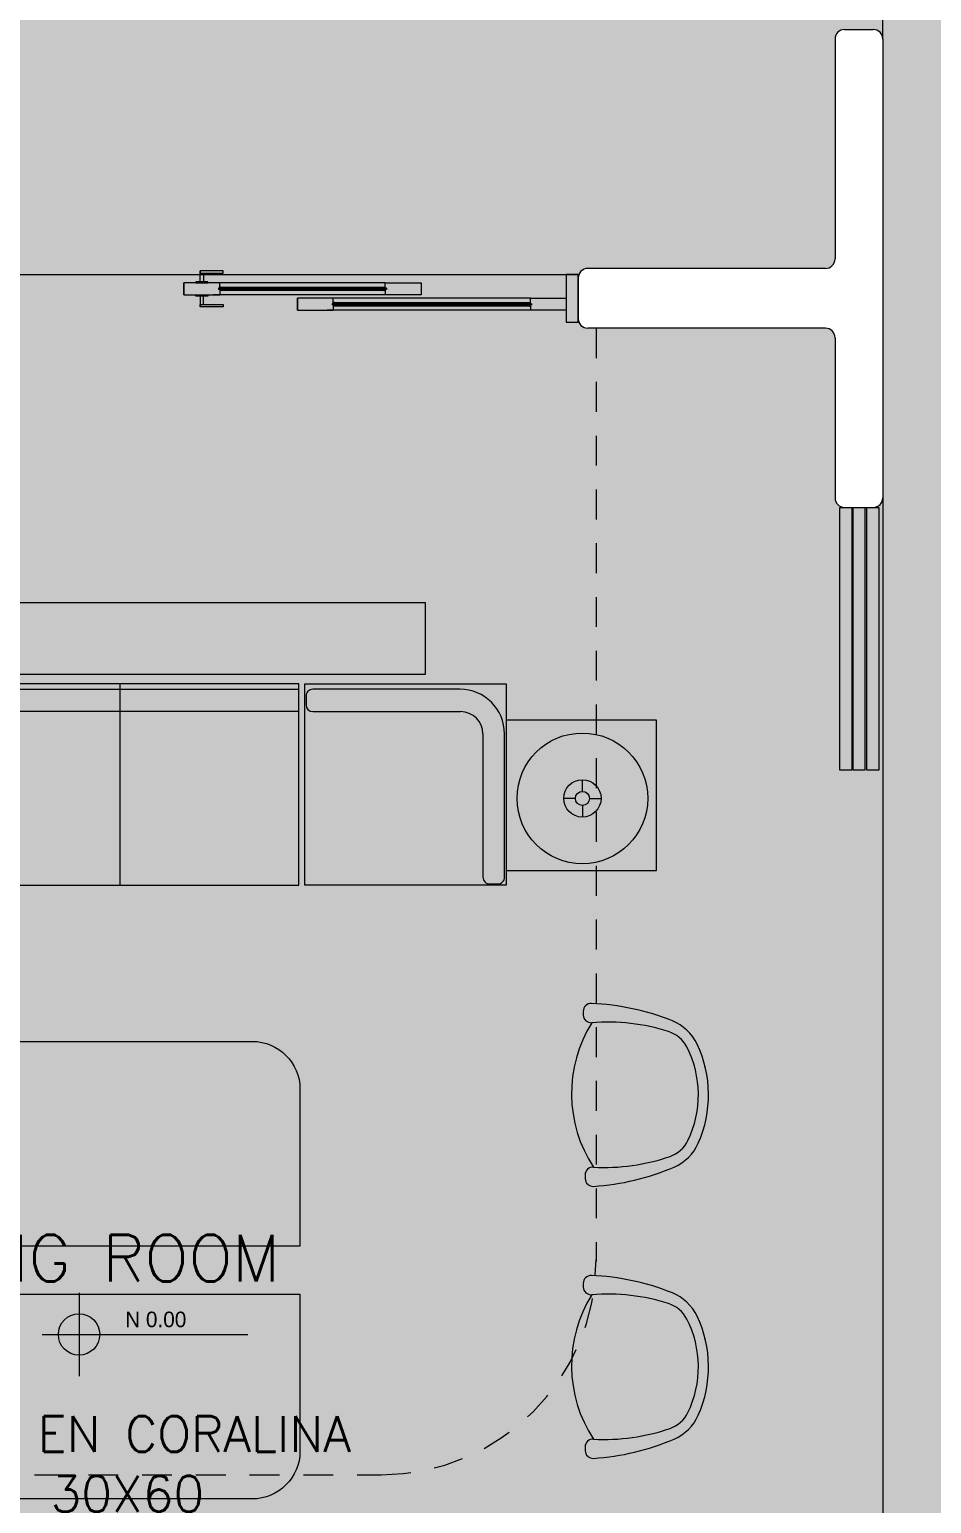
# Model space of a CAD drawing. Header units: metres. Extents: x 113 to 2416, y -346 to 476.
# Drawn here: x 144.85 to 148.62, y -155.58 to -149.41 of the extents above; entities that cross this region are included whole.
import ezdxf

# ---------------------------------------------------------------- set-up
doc = ezdxf.new("R2010")
doc.units = ezdxf.units.M
doc.linetypes.add('0', pattern=[0])
doc.linetypes.add('HIDDEN2', pattern=[0.1875, 0.125, -0.0625])
doc.layers.get('0').update_dxf_attribs({"color": 250, "linetype": '0', "lineweight": 20})
for name, color, linetype, lineweight in [('A-DOOR', 35, 'Continuous', 5), ('A-WALL', 250, 'Continuous', 20), ('baños', 140, 'Continuous', 0), ('MOBILIARIOS', 252, 'Continuous', 0), ('piscina', 131, 'Continuous', 0), ('piso', 253, 'Continuous', 0), ('SE-3', 253, 'Continuous', 5), ('textos', 7, 'Continuous', 0)]:
    doc.layers.add(name, color=color, linetype=linetype, lineweight=lineweight)
doc.layers.add('hatch piso', color=253, linetype='Continuous', lineweight=0, transparency=0.7)
doc.layers.add('Techos 1', color=7, linetype='HIDDEN2', lineweight=9, true_color=0x42391a)
doc.styles.add('ESC100-2mm', font='arial.ttf', dxfattribs={"height": 0.15})
doc.styles.get("Standard").update_dxf_attribs({"font": 'arial.ttf', "height": 0.1875})

# ---------------------------------------------------------------- blocks, each defined once
blk = doc.blocks.new('PL BASE 1N NASAS 09')
at = {"layer": 'textos', "transparency": 33554534}
h = blk.add_hatch(color=256, dxfattribs=at)
h.dxf.hatch_style = 1
h.paths.add_polyline_path([(-96.74496580120812, -45.42420723224006, 0.4142135623730951), (-96.83151098926946, -45.51075242045283), (-96.74496580120812, -45.51075242045283)])
h.paths.add_polyline_path([(-96.65842061299536, -45.51075242045283), (-96.74496580120812, -45.51075242045283), (-96.74496580120812, -45.5972976086656, 0.4142135623730951)])
at = {"layer": 'A-DOOR'}
for p, q in [((-96.23857106241292, -41.10512521052632), (-96.23857106241292, -41.06038562719291)), ((-96.23856607753216, -41.1051252105265), (-96.23856607753216, -41.06038562719309)), ((-96.22357106232442, -41.0700416259257), (-96.22357106232442, -41.10512521052774)), ((-96.22356607744366, -41.07004162592589), (-96.22356607744366, -41.10512521052792)), ((-96.15607087672183, -41.1101251158283), (-96.30607123667798, -41.11012516419091)), ((-96.30607123667798, -41.11012516419091), (-96.30607124255263, -41.16012516419087)), ((-96.30607123080338, -41.16012516778883), (-96.30607123667804, -41.11012518273733)), ((-96.30606625179722, -41.1101251641911), (-96.30606625767187, -41.16012516419105)), ((-96.15606589184107, -41.11012511582849), (-96.30606625179722, -41.1101251641911)), ((-96.30606624592262, -41.16012516778901), (-96.30606625179728, -41.11012518273751)), ((-95.46370520599014, -41.1101251158283), (-96.18224568933445, -41.11012515028292)), ((-95.46370022110938, -41.11012511582849), (-96.18224070445369, -41.1101251502831)), ((-95.4587055660683, -41.13262511696225), (-96.16107087665941, -41.13262511696225)), ((-96.16107087665941, -41.13262511696225), (-96.16107087665941, -41.13762511696225)), ((-95.4587055660683, -41.13762511696225), (-96.16107087665941, -41.13762511696225)), ((-95.45870058118754, -41.13262511696244), (-96.16106589177865, -41.13262511696244)), ((-96.16106589177865, -41.13262511696244), (-96.16106589177865, -41.13762511696243)), ((-95.45870058118754, -41.13762511696243), (-96.16106589177865, -41.13762511696243)), ((-96.15607087665947, -41.13262511696225), (-96.15607087665947, -41.1101251158283)), ((-96.15107087665942, -41.12786291153898), (-96.15607087665941, -41.12786291153898)), ((-96.15607087665947, -41.13762511696225), (-96.15607088259648, -41.16012511582837)), ((-96.15107087665942, -41.14238732238552), (-96.15607087665941, -41.14238732238552)), ((-96.15606589177871, -41.13762511696243), (-96.15606589771572, -41.16012511582856)), ((-96.15606589177871, -41.13262511696244), (-96.15606589177871, -41.11012511582849)), ((-96.15106589177866, -41.12786291153916), (-96.15606589177865, -41.12786291153916)), ((-96.15106589177866, -41.14238732238571), (-96.15606589177865, -41.14238732238571)), ((-96.15107087665942, -41.12786296017466), (-95.46870556600872, -41.12786291153898)), ((-96.15107087665942, -41.12786291153898), (-96.15107087665942, -41.13262511696225)), ((-96.15107087665942, -41.14238732238552), (-96.15107087665942, -41.13762511696225)), ((-95.46870556013407, -41.14238732182937), (-96.15107087665942, -41.14238737104679)), ((-96.15106589177866, -41.12786296017484), (-95.46870058112796, -41.12786291153916)), ((-96.15106589177866, -41.12786291153916), (-96.15106589177866, -41.13262511696244)), ((-96.15106589177866, -41.14238732238571), (-96.15106589177866, -41.13762511696243)), ((-95.46870057525331, -41.14238732182955), (-96.15106589177866, -41.14238737104697)), ((-95.46870556600872, -41.12786291153898), (-95.46370556600873, -41.12786291153898)), ((-95.46870556600872, -41.12786291153898), (-95.46870556600872, -41.13262511696225)), ((-95.46870556600872, -41.14238732238552), (-95.46870556600872, -41.13762511696225)), ((-95.46870556600872, -41.14238732238552), (-95.46370556600873, -41.14238732238552)), ((-95.46870058112796, -41.12786291153916), (-95.46370058112797, -41.12786291153916)), ((-95.46870058112796, -41.12786291153916), (-95.46870058112796, -41.13262511696244)), ((-95.46870058112796, -41.14238732238571), (-95.46870058112796, -41.13762511696243)), ((-95.46870058112796, -41.14238732238571), (-95.46370058112797, -41.14238732238571)), ((-95.46370556594631, -41.1101251158283), (-95.31370520599016, -41.11012516419091)), ((-95.46370556600867, -41.13262511696225), (-95.46370556600867, -41.1101251158283)), ((-95.46370556600867, -41.13762511696225), (-95.46370556007166, -41.16012511582837)), ((-95.46370058106555, -41.11012511582849), (-95.3137002211094, -41.1101251641911)), ((-95.46370058112791, -41.13262511696244), (-95.46370058112791, -41.11012511582849)), ((-95.46370058112791, -41.13762511696243), (-95.4637005751909, -41.16012511582856)), ((-95.45870556600873, -41.13262511696225), (-95.45870556600873, -41.13762511696225)), ((-95.45870058112797, -41.13262511696244), (-95.45870058112797, -41.13762511696243)), ((-95.31370520599016, -41.11012516419091), (-95.3137052001155, -41.16012516419087)), ((-95.3137002211094, -41.1101251641911), (-95.31370021523475, -41.16012516419105)), ((-96.30607124255263, -41.16012516419087), (-96.15607088259648, -41.16012511582837)), ((-96.30606625767187, -41.16012516419105), (-96.15606589771572, -41.16012511582856)), ((-96.23857106241292, -41.16512513999984), (-96.23857106241292, -41.20986472333319)), ((-96.23856607753216, -41.16512514000002), (-96.23856607753216, -41.20986472333338)), ((-96.22357106232442, -41.20020872460039), (-96.22357106232442, -41.16512513999842)), ((-96.22356607744366, -41.20020872460058), (-96.22356607744366, -41.1651251399986)), ((-95.46370556007166, -41.16012512471959), (-96.18224604341597, -41.16012515898856)), ((-95.4637005751909, -41.16012512471978), (-96.18224105853521, -41.16012515898874)), ((-95.83107141371877, -41.17472551138294), (-95.83107141959343, -41.22472551138289)), ((-95.68107105376262, -41.17472546302033), (-95.83107141371877, -41.17472551138294)), ((-95.83107140784418, -41.22472551498085), (-95.83107141371883, -41.17472552992935)), ((-95.68106606888186, -41.17472546302051), (-95.83106642883801, -41.17472551138312)), ((-95.83106642883801, -41.17472551138312), (-95.83106643471267, -41.22472551138308)), ((-95.83106642296342, -41.22472551498104), (-95.83106642883807, -41.17472552992954)), ((-94.85607123374066, -41.17472546302033), (-95.70724586637525, -41.17472549747495)), ((-94.8560662488599, -41.17472546302051), (-95.70724088149449, -41.17472549747513)), ((-94.85107159381883, -41.19722546415428), (-95.6860710537002, -41.19722546415428)), ((-95.6860710537002, -41.19722546415428), (-95.6860710537002, -41.20222546415427)), ((-94.85107159381883, -41.20222546415427), (-95.6860710537002, -41.20222546415427)), ((-94.85106660893807, -41.19722546415446), (-95.68606606881944, -41.19722546415446)), ((-95.68606606881944, -41.19722546415446), (-95.68606606881944, -41.20222546415446)), ((-94.85106660893807, -41.20222546415446), (-95.68606606881944, -41.20222546415446)), ((-95.68107105370026, -41.20222546415427), (-95.68107105963728, -41.2247254630204)), ((-95.68107105370026, -41.19722546415428), (-95.68107105370026, -41.17472546302033)), ((-95.67607105370021, -41.192463258731), (-95.68107105370021, -41.192463258731)), ((-95.6810660688195, -41.19722546415446), (-95.6810660688195, -41.17472546302051)), ((-95.67606606881945, -41.19246325873119), (-95.68106606881945, -41.19246325873119)), ((-95.6810660688195, -41.20222546415446), (-95.68106607475652, -41.22472546302058)), ((-95.67607105370021, -41.19246330736669), (-94.86107159375925, -41.192463258731)), ((-95.67607105370021, -41.192463258731), (-95.67607105370021, -41.19722546415428)), ((-95.67607105370021, -41.20698766957755), (-95.67607105370021, -41.20222546415427)), ((-95.67606606881945, -41.19246330736687), (-94.86106660887849, -41.19246325873119)), ((-95.67606606881945, -41.19246325873119), (-95.67606606881945, -41.19722546415446)), ((-95.67606606881945, -41.20698766957774), (-95.67606606881945, -41.20222546415446)), ((-95.3137052001155, -41.16012516419087), (-95.46370556007166, -41.16012511582837)), ((-95.31370021523475, -41.16012516419105), (-95.4637005751909, -41.16012511582856)), ((-94.86107159375925, -41.192463258731), (-94.85607159375925, -41.192463258731)), ((-94.86107159375925, -41.192463258731), (-94.86107159375925, -41.19722546415428)), ((-94.86107159375925, -41.20698766957755), (-94.86107159375925, -41.20222546415427)), ((-94.86106660887849, -41.19246325873119), (-94.85606660887849, -41.19246325873119)), ((-94.86106660887849, -41.19246325873119), (-94.86106660887849, -41.19722546415446)), ((-94.86106660887849, -41.20698766957774), (-94.86106660887849, -41.20222546415446)), ((-94.85607159369684, -41.17472546302033), (-94.70607123374069, -41.17472551138294)), ((-94.8560715937592, -41.19722546415428), (-94.8560715937592, -41.17472546302033)), ((-94.8560715937592, -41.20222546415427), (-94.85607158782219, -41.2247254630204)), ((-94.85606660881608, -41.17472546302051), (-94.70606624885993, -41.17472551138312)), ((-94.85606660887844, -41.19722546415446), (-94.85606660887844, -41.17472546302051)), ((-94.85606660887844, -41.20222546415446), (-94.85606660294143, -41.22472546302058)), ((-94.85107159375926, -41.19722546415428), (-94.85107159375926, -41.20222546415427)), ((-94.8510666088785, -41.19722546415446), (-94.8510666088785, -41.20222546415446)), ((-94.70607123374069, -41.17472551138294), (-94.70607122786603, -41.22472551138289)), ((-94.70606624885993, -41.17472551138312), (-94.70606624298527, -41.22472551138308)), ((-95.83107141959343, -41.22472551138289), (-95.68107105963728, -41.2247254630204)), ((-95.83106643471267, -41.22472551138308), (-95.68106607475652, -41.22472546302058)), ((-94.85607158782219, -41.22472547191162), (-95.70724622045677, -41.22472550618058)), ((-94.85606660294143, -41.2247254719118), (-95.707241235576, -41.22472550618077)), ((-95.67607105370021, -41.20698766957755), (-95.68107105370021, -41.20698766957755)), ((-95.67606606881945, -41.20698766957774), (-95.68106606881945, -41.20698766957774)), ((-94.8610715878846, -41.20698766902139), (-95.67607105370021, -41.20698771823881)), ((-94.86106660300383, -41.20698766902158), (-95.67606606881945, -41.206987718239)), ((-94.86107159375925, -41.20698766957755), (-94.85607159375925, -41.20698766957755)), ((-94.86106660887849, -41.20698766957774), (-94.85606660887849, -41.20698766957774)), ((-94.70607122786603, -41.22472551138289), (-94.85607158782219, -41.2247254630204)), ((-94.70606624298527, -41.22472551138308), (-94.85606660294143, -41.22472546302058))]:
    blk.add_line(p, q, dxfattribs=at)
at = {"layer": 'A-DOOR', "color": 7}
for points in [[(-96.23857106241246, -41.06038562719274), (-96.23857106241246, -41.07002210734938), (-96.1412559116032, -41.07002210734938), (-96.1412559116032, -41.06038562719274)], [(-96.2385660775317, -41.06038562719292), (-96.2385660775317, -41.07002210734957), (-96.14125092672244, -41.07002210734957), (-96.14125092672244, -41.06038562719292)], [(-96.2558106459079, -41.11012521051654), (-96.20633147924121, -41.11012521051654), (-96.20633147923917, -41.10512521051933), (-96.25581064590585, -41.10512521051933)], [(-96.25580566102714, -41.11012521051672), (-96.20632649436045, -41.11012521051672), (-96.20632649435841, -41.10512521051951), (-96.2558056610251, -41.10512521051951)], [(-96.2558106459079, -41.16012514000962), (-96.20633147924121, -41.16012514000962), (-96.20633147923917, -41.16512514000683), (-96.25581064590585, -41.16512514000683)], [(-96.25580566102714, -41.1601251400098), (-96.20632649436045, -41.1601251400098), (-96.20632649435841, -41.16512514000701), (-96.2558056610251, -41.16512514000701)], [(-96.23857106241246, -41.20986472333336), (-96.23857106241246, -41.20022824317672), (-96.1412559116032, -41.20022824317672), (-96.1412559116032, -41.20986472333336)], [(-96.2385660775317, -41.20986472333355), (-96.2385660775317, -41.2002282431769), (-96.14125092672244, -41.2002282431769), (-96.14125092672244, -41.20986472333355)]]:
    blk.add_lwpolyline(points, close=True, dxfattribs=at)
at = {"layer": 'A-DOOR'}
for points in [[(-94.70607123374069, -41.27471880320606), (-94.65607123374068, -41.27471880320606), (-94.65607123374068, -41.07471880320613), (-94.70607123374069, -41.07471880320613)], [(-94.70606624885993, -41.27471880320625), (-94.65606624885991, -41.27471880320625), (-94.65606624885991, -41.07471880320632), (-94.70606624885993, -41.07471880320632)], [(-93.56079019983717, -42.04971909964002), (-93.51079019983722, -42.04971909964002), (-93.51079019983722, -43.14971909964004), (-93.56079019983717, -43.14971909964004)], [(-93.50577833881202, -42.04971909964002), (-93.45577833881195, -42.04971909964002), (-93.45577833881195, -43.14971909964004), (-93.50577833881202, -43.14971909964004)], [(-93.4477316000811, -42.04971909964002), (-93.39773160008103, -42.04971909964002), (-93.39773160008103, -43.14971909964004), (-93.4477316000811, -43.14971909964004)]]:
    blk.add_lwpolyline(points, close=True, dxfattribs=at)
at = {"layer": 'A-WALL'}
for p, q in [((-93.58107123374116, -40.0897188032535), (-93.58107123374145, -41.00971880320613)), ((-93.54107123374115, -40.04971880325351), (-93.42107123374129, -40.04971880325351)), ((-93.38107123374128, -40.0897188032535), (-93.38107123374107, -41.29971880325277)), ((-93.62107123374146, -41.04971880320612), (-94.61611014184298, -41.04971880320608)), ((-94.65611512672375, -41.11971880325266), (-94.65611512672375, -41.22971880325272)), ((-94.65611014184299, -41.08971880320608), (-94.65611014184299, -41.25971880325421)), ((-93.62107123374379, -41.29971880320467), (-94.61611014184099, -41.29971880325421)), ((-93.38107123374107, -41.29971880325277), (-93.38107123374107, -42.00971909964001)), ((-93.5810712337418, -41.33971880320463), (-93.58107123374114, -42.00971909964007)), ((-93.54107123374114, -42.04971909964001), (-93.42107123374107, -42.04971909964001))]:
    blk.add_line(p, q, dxfattribs=at)
at = {"layer": 'A-WALL', "transparency": 33554684}
blk.add_line((-93.51107123374118, -42.04971880320613), (-93.45107123374106, -42.04971880320613), dxfattribs=at)
at = {"layer": 'A-WALL'}
for centre, start, end in [((-93.54107123374115, -40.08971880325351), 90, 179.9999999999817), ((-93.42107123374129, -40.08971880325351), 1.03304416053935e-11, 90), ((-93.62107123374146, -41.00971880320612), 269.9999999999978, 359.999999999982), ((-94.61611014184298, -41.08971880320608), 89.99999999999783, 180), ((-94.61611014184298, -41.25971880325421), 180, 270.0000000028527), ((-93.6210712337418, -41.33971880320467), 5.607954014356473e-11, 90.00000000285252), ((-93.54107123374114, -42.00971909964002), 180.000000000056, 270.0000000000068), ((-93.42107123374107, -42.00971909964001), 270.0000000000045, 0)]:
    blk.add_arc(centre, 0.04, start, end, dxfattribs=at)
at = {"layer": 'piscina', "const_width": 0.004}
for points in [[(-95.45870556600873, -41.13512511696231), (-96.16107087665941, -41.13512513346702)], [(-95.45870058112797, -41.13512511696249), (-96.16106589177865, -41.13512513346721)], [(-94.85107159375926, -41.19972546415433), (-95.6860710537002, -41.19972548065905)], [(-94.8510666088785, -41.19972546415452), (-95.68606606881944, -41.19972548065923)]]:
    blk.add_lwpolyline(points, dxfattribs=at)
at = {"layer": 'piso', "transparency": 33554687}
blk.add_line((-93.38107123374128, -40.08971880325351), (-93.38107123374107, -36.40971880325224), dxfattribs=at)
at = {"layer": 'piso'}
for p, q in [((-98.6560712337414, -41.07471880320613), (-94.65607123374068, -41.07471880320613)), ((-98.65606624886064, -41.07471880320632), (-94.65606624885991, -41.07471880320632)), ((-93.38107123374107, -42.00971909964001), (-93.3810712337413, -48.48971880321707))]:
    blk.add_line(p, q, dxfattribs=at)
at = {"layer": 'Techos 1'}
for p, q in [((-94.58107123374104, -41.29971880325277), (-94.58107123374099, -45.20557172373762)), ((-97.83107123374141, -46.09773139854678), (-95.48107123374099, -46.09773139854678))]:
    blk.add_line(p, q, dxfattribs=at)
blk.add_arc((-95.481071233741, -45.19773139854678), 0.9, 270, 7.016709298534877e-15, dxfattribs=at)
at = {"layer": 'textos'}
for p, q in [((-96.74496580120812, -45.33677444660509), (-96.74496580120812, -45.68473039430035)), ((-96.89878121704696, -45.51075242045283), (-96.03790723714683, -45.51075242045283))]:
    blk.add_line(p, q, dxfattribs=at)
blk.add_circle((-96.74496580120812, -45.51075242045283), 0.08654518812586502, dxfattribs=at)
at = {"layer": 'textos', "insert": (-97.69968022504122, -45.28877735859898), "char_height": 0.195, "width": 3.404876511770499, "attachment_point": 7}
blk.add_mtext('{\\Fromans|c0; LIVING ROOM}', dxfattribs=at)
at = {"layer": 'textos', "insert": (-96.55199808047091, -45.41536516784606), "char_height": 0.065, "attachment_point": 1, "style": 'ESC100-2mm'}
blk.add_mtext_dynamic_manual_height_columns('{\\Ftxt|c0;N 0.00}', width=2.216942068900153, gutter_width=0.5, heights=[0], dxfattribs=at)
blk = doc.blocks.new('A$Ce5805d30')
at = {"layer": 'MOBILIARIOS'}
for p, q in [((0.5483206930186668, 0.5483204682521006, -0.3418091343978371), (2.472166329425818e-07, 0.5483204682521006, -0.3418091343978371)), ((2.472166329425818e-07, 0.5483204682521006, -0.3418091343978371), (2.472166329425818e-07, 2.245006669454597e-08, -0.3418091343978371)), ((0.5483206930186668, 2.245006669454597e-08, -0.3418091343978371), (0.5483206930186668, 0.5483204682521006, -0.3418091343978371)), ((0.263453916512816, 0.2954363413168153, -0.3418091343978371), (0.263453916512816, 0.3379780323409136, -0.3418091343978371)), ((0.2379289018983286, 0.2699113267023279, -0.3418091343978371), (0.1953872108742303, 0.2699113267023279, -0.3418091343978371)), ((0.288978931127275, 0.2699113267023279, -0.3418091343978371), (0.3315206221514018, 0.2699113267023279, -0.3418091343978371)), ((0.263453916512816, 0.2443863120878689, -0.3418091343978371), (0.263453916512816, 0.2018446210637563, -0.3418091343978371)), ((2.472166329425818e-07, 2.245006669454597e-08, -0.3418091343978371), (0.5483206930186668, 2.245006669454597e-08, -0.3418091343978371))]:
    blk.add_line(p, q, dxfattribs=at)
for radius in [0.238233469735058, 0.06806670563858801, 0.0255250146144705]:
    blk.add_circle((0.263453916512816, 0.2699113267023279, -0.3418091343978371), radius, dxfattribs=at)
blk = doc.blocks.new('PL MUEBLES 1N NASAS 09')
at = {"layer": 'hatch piso'}
h = blk.add_hatch(dxfattribs=at)
h.set_pattern_fill('AR-BRSTD', color=256, scale=0.002, angle=-90.00000000000001)
h.set_pattern_definition([(270, (32.50438192473212, 232.0100725299642), (0.1354836, -2.178742458197296e-17), []), (0, (32.50438192473212, 232.0100725299642), (0.1354836, 0.2032), [0.1354836, -0.1354836])])
h.paths.add_polyline_path([(77.64229406997623, 53.25491652137001), (75.08047333544067, 53.25491652137001), (75.08047333544044, 47.44807486002907), (74.08047333542248, 47.44807486007264), (74.08047333544073, 53.25357486007555), (64.20552944245787, 53.25357486007555), (64.20552944245782, 52.9535748600422), (68.88047333544063, 52.95357486001596), (68.880473335447, 32.95357486002914), (64.20554418686284, 32.95357486002335), (64.20554418684607, 32.65357486003462), (74.0804733354226, 32.65357486001759), (74.08047333542282, 38.4589972278072), (75.08047333544067, 38.45899722776363), (75.08047333544044, 32.65491652136998), (77.64229406997623, 32.65491652136998)])
h.paths.add_polyline_path([(72.26297461204848, 46.10878603823181), (72.26297461204848, 45.65878603823199), (72.68813298355411, 45.65878603823199), (72.68813298355411, 44.65878603823199), (70.08813298355398, 44.65878603823199), (70.08813298355398, 45.65878603823199), (70.50487204015616, 45.65878603823199), (70.50487204015616, 46.10878603823181)], flags=16)
h.paths.add_polyline_path([(70.19505878956664, 48.59953696519079), (70.19505878956664, 49.59953696519079), (71.89505878956669, 49.59953696519079), (71.89505878956669, 48.59953696519079)], flags=16)
edge = h.paths.add_edge_path(flags=16)
edge.add_arc((73.38047333544063, 47.14807486002934), 0.1000000000000227, 90, 180, ccw=False)
edge.add_line((73.38047333544063, 47.24807486002936), (73.78047333544049, 47.24807486002936))
edge.add_arc((73.78047333544055, 47.14807486002928), 0.1000000000000796, 3.26281224261038e-11, 90.00000000003263, ccw=False)
edge.add_line((73.88047333544063, 47.14807486002934), (73.8804733354406, 46.89807486002937))
edge.add_arc((73.78047333544062, 46.89807486002935), 0.0999999999999801, -90.00000000000819, 8.185452315956354e-12, ccw=False)
edge.add_line((73.7804733354406, 46.79807486002937), (73.38047333544051, 46.79807486002937))
edge.add_arc((73.38047333544048, 46.89807486002937), 0.09999999999999432, 180, 270.00000000001626, ccw=False)
edge.add_line((73.28047333544049, 46.89807486002937), (73.2804733354406, 47.14807486002934))
edge = h.paths.add_edge_path(flags=16)
edge.add_arc((71.0742145383112, 50.00336760197825), 0.25, 0, 360)
edge = h.paths.add_edge_path(flags=16)
edge.add_ellipse((71.53813297908363, 43.9233636517568), major_axis=(0.7999549386161108, 0.008490947165668672), ratio=0.4192585178968346, start_angle=0, end_angle=360)
h.paths.add_polyline_path([(72.68813298355411, 44.30739295435234), (73.48813298360068, 44.30739295435234), (73.48813298360068, 43.50739295430577), (72.68813298355411, 43.50739295430577)], flags=16)
h.paths.add_polyline_path([(70.08813298355398, 44.30739295435234), (70.08813298355398, 43.50739295430577), (69.28813298350741, 43.50739295430577), (69.28813298350741, 44.30739295435234)], flags=16)
h.paths.add_polyline_path([(70.19505878956664, 50.40719823876572), (70.19505878956664, 51.40719823876572), (71.89505878956669, 51.40719823876572), (71.89505878956669, 50.40719823876572)], flags=16)
edge = h.paths.add_edge_path(flags=16)
edge.add_ellipse((71.53813297908363, 41.98370843603601), major_axis=(0.7999549386161108, -0.008490947165668672), ratio=0.4192585178968346, start_angle=0, end_angle=360, ccw=False)
h.paths.add_polyline_path([(72.68813298355411, 42.39967913348704), (73.48813298360068, 42.39967913348704), (73.48813298360068, 41.59967913344047), (72.68813298355411, 41.59967913344047)], flags=16)
h.paths.add_polyline_path([(70.08813298355398, 42.39967913348704), (70.08813298355398, 41.59967913344047), (69.28813298350741, 41.59967913344047), (69.28813298350741, 42.39967913348704)], flags=16)
edge = h.paths.add_edge_path(flags=16)
edge.add_line((73.28047333544072, 52.59594413940195), (73.28047333544063, 52.84594413940189))
edge.add_arc((73.38047333544061, 52.84594413940191), 0.0999999999999801, 89.99999999999193, 180.0000000000081, ccw=False)
edge.add_line((73.38047333544063, 52.94594413940189), (73.78047333544072, 52.94594413940189))
edge.add_arc((73.78047333544069, 52.84594413940195), 0.09999999999993747, -3.26281224261038e-11, 89.99999999998369, ccw=False)
edge.add_line((73.88047333544063, 52.84594413940189), (73.88047333544071, 52.59594413940195))
edge.add_arc((73.78047333544073, 52.59594413940194), 0.0999999999999801, -90.00000000000819, 8.185452315956354e-12, ccw=False)
edge.add_line((73.78047333544072, 52.49594413940196), (73.38047333544063, 52.49594413940196))
edge.add_arc((73.38047333544066, 52.59594413940189), 0.09999999999993747, 179.9999999999674, 269.99999999998374, ccw=False)
h.paths.add_polyline_path([(72.68813298355411, 41.24828604956082), (72.68813298355411, 40.24828604956082), (72.26297461204848, 40.24828604956082), (72.26297461204848, 39.798286049561), (70.50487204015616, 39.798286049561), (70.50487204015616, 40.24828604956082), (70.08813298355398, 40.24828604956082), (70.08813298355398, 41.24828604956082)], flags=16)
edge = h.paths.add_edge_path(flags=16)
edge.add_line((73.38047333544051, 39.0989972277639), (73.7804733354406, 39.0989972277639))
edge.add_arc((73.78047333544063, 38.99899722776391), 0.09999999999999432, 0, 90.00000000001631, ccw=False)
edge.add_line((73.88047333544063, 38.99899722776391), (73.88047333544051, 38.74899722776394))
edge.add_arc((73.78047333544049, 38.74899722776394), 0.1000000000000227, -90, 0, ccw=False)
edge.add_line((73.78047333544049, 38.64899722776391), (73.38047333544063, 38.64899722776391))
edge.add_arc((73.38047333544057, 38.74899722776399), 0.1000000000000796, 180.0000000000326, 270.00000000003257, ccw=False)
edge.add_line((73.28047333544049, 38.74899722776394), (73.2804733354406, 38.99899722776391))
edge.add_arc((73.38047333544057, 38.99899722776394), 0.0999999999999659, 90.00000000003263, 180.0000000000163, ccw=False)
edge = h.paths.add_edge_path(flags=0)
edge.add_line((70.48365891830525, 36.79522317820329), (70.4398800839295, 36.82292017399391))
edge.add_line((70.4398800839295, 36.82292017399391), (70.4131478727083, 36.78066631164694))
edge.add_line((70.4131478727083, 36.78066631164694), (70.32864014801484, 36.83413073408965))
edge.add_arc((70.19497909190825, 36.62286142235588), 0.2499999999999819, 57.68021319181359, 237.6802131918136)
edge.add_line((70.06131803580166, 36.41159211062211), (70.14582576049537, 36.3581276881792))
edge.add_line((70.14582576049537, 36.3581276881792), (70.11909354927406, 36.3158738258324))
edge.add_line((70.11909354927406, 36.3158738258324), (70.1731394557655, 36.28168129270685))
edge.add_arc((71.25621804709692, 35.97743506840928), 1.124999999999911, 133.3709649465783, 164.3094841489595, ccw=False)
edge = h.paths.add_edge_path(flags=16)
edge.add_arc((70.00419201307986, 35.98652027748952), 0.2909391300207996, 89.2588743430332, 335.97933893623923, ccw=False)
edge.add_line((70.00795522989785, 36.27743506841023), (70.1079552298981, 36.2774350684102))
edge.add_line((70.1079552298981, 36.2774350684102), (70.1079552298981, 36.22743506841022))
edge.add_line((70.1079552298981, 36.22743506841022), (70.00795522989739, 36.22743506841022))
edge.add_arc((70.00795522989732, 35.97743506841022), 0.25, 89.99999999998371, 269.9999999999902)
edge.add_line((70.00795522989728, 35.72743506841022), (70.10795522989741, 35.72743506841022))
edge.add_line((70.10795522989741, 35.72743506841022), (70.10795522989719, 35.67743506841012))
edge.add_line((70.10795522989719, 35.67743506841012), (70.17985118550013, 35.67743506841003))
edge.add_line((70.17985118550013, 35.67743506841003), (70.11909354927406, 35.63899631098781))
edge.add_line((70.11909354927406, 35.63899631098781), (70.14582576049537, 35.59674244864101))
edge.add_line((70.14582576049537, 35.59674244864101), (70.06131803580149, 35.54327802619801))
edge.add_arc((70.19497909190824, 35.33200871446432), 0.2499999999999934, 122.3197868082271, 302.3197868081512)
edge.add_line((70.3286401480147, 35.12073940273046), (70.4131478727083, 35.17420382517327))
edge.add_line((70.4131478727083, 35.17420382517327), (70.4398800839295, 35.1319499628263))
edge.add_line((70.4398800839295, 35.1319499628263), (70.35537235923601, 35.07848554038364))
edge.add_arc((70.18980004316087, 35.32865709781886), 0.3000000000000866, 211.2742799023337, 303.49798923904575, ccw=False)
edge.add_arc((70.28470962891768, 34.84717721287504), 0.4790926908531943, -37.75931426553501, 137.1634994422355, ccw=False)
edge.add_arc((70.6181354084435, 34.76621458644701), 0.2171929796369701, 282.0494044415422, 481.7281917725827)
edge.add_line((70.5039157446194, 34.95094860821749), (70.54397861828869, 35.04257265611608))
edge.add_line((70.54397861828869, 35.04257265611608), (70.58979064223826, 35.02254121928166))
edge.add_line((70.58979064223826, 35.02254121928166), (70.54972776856889, 34.93091717138276))
edge.add_arc((70.78995102193791, 34.85629014508434), 0.2515480163176458, -29.977208623414526, 162.7422291662654, ccw=False)
edge.add_line((71.00784800806281, 34.73060280303662), (71.04791088173232, 34.82222685093558))
edge.add_line((71.04791088173232, 34.82222685093558), (71.09372290568177, 34.80219541410091))
edge.add_line((71.09372290568177, 34.80219541410091), (71.12252649154783, 34.86806939889908))
edge.add_line((71.12252649154783, 34.86806939889908), (71.1334043820147, 34.79700112235417))
edge.add_line((71.1334043820147, 34.79700112235417), (71.18282877310111, 34.80456614487588))
edge.add_line((71.18282877310111, 34.80456614487588), (71.19795881814392, 34.70571736270335))
edge.add_arc((71.44301081336786, 34.75706609966703), 0.2503740664505842, 5.569938851973177, 191.8346553073248, ccw=False)
edge.add_line((71.69220272900674, 34.78136758791845), (71.67707268396379, 34.88021637009109))
edge.add_line((71.67707268396379, 34.88021637009109), (71.72649707505019, 34.8877813926126))
edge.add_line((71.72649707505019, 34.8877813926126), (71.71561918458355, 34.95884966915656))
edge.add_line((71.71561918458355, 34.95884966915656), (71.76280808590553, 34.90460728698221))
edge.add_line((71.76280808590553, 34.90460728698221), (71.80053091865756, 34.93742478062785))
edge.add_line((71.80053091865756, 34.93742478062785), (71.86616590594875, 34.86197911512375))
edge.add_arc((72.07366298416885, 35.00436117733337), 0.2516499336557487, 47.586710559375774, 214.4574572161482, ccw=False)
edge.add_line((72.24339423346777, 35.19015405157879), (72.17775924617666, 35.26559971708247))
edge.add_line((72.17775924617666, 35.26559971708247), (72.21548207892869, 35.29841721072793))
edge.add_line((72.21548207892869, 35.29841721072793), (72.16120610725665, 35.36080599105202))
edge.add_line((72.16120610725665, 35.36080599105202), (72.23912736835058, 35.33311992811727))
edge.add_line((72.23912736835058, 35.33311992811727), (72.25586750521842, 35.38023434011251))
edge.add_line((72.25586750521842, 35.38023434011251), (72.35009632920836, 35.34675406637668))
edge.add_arc((72.42344946373964, 35.58600269563753), 0.2502410616760513, 67.92434522055379, 252.9545688689378, ccw=False)
edge.add_line((72.5174976978879, 35.81789818632751), (72.42326887389748, 35.85137846006347))
edge.add_line((72.42326887389748, 35.85137846006347), (72.44000901076555, 35.89849287205865))
edge.add_line((72.44000901076555, 35.89849287205865), (72.37226229730521, 35.92256383479929))
edge.add_line((72.37226229730521, 35.92256383479929), (72.44238290461084, 35.93844240095072))
edge.add_line((72.44238290461084, 35.93844240095072), (72.43134016512812, 35.98720773602298))
edge.add_line((72.43134016512812, 35.98720773602298), (72.52887083527327, 36.00929321498855))
edge.add_arc((72.44454272698913, 36.24652703388856), 0.2517759215585634, 95.9500134262143, 289.56847427955125, ccw=False)
edge.add_line((72.41844344044642, 36.49694656571191), (72.32091277030162, 36.47486108674644))
edge.add_line((72.32091277030162, 36.47486108674644), (72.30987003081913, 36.52362642181888))
edge.add_line((72.30987003081913, 36.52362642181888), (72.23974942351259, 36.50774785566722))
edge.add_line((72.23974942351259, 36.50774785566722), (72.2905173696027, 36.55865604834503))
edge.add_line((72.2905173696027, 36.55865604834503), (72.25511329697332, 36.59396258656756))
edge.add_line((72.25511329697332, 36.59396258656756), (72.3257263734188, 36.66477073182679))
edge.add_arc((72.14870601027216, 36.84130342293936), 0.2500000000000276, 315.0790306611175, 495.0790306611176)
edge.add_line((71.97168564712553, 37.01783611405193), (71.90107257068047, 36.94702796879307))
edge.add_line((71.90107257068047, 36.94702796879307), (71.8656684980511, 36.98233450701579))
edge.add_line((71.8656684980511, 36.98233450701579), (71.93628157449609, 37.05314265227432))
edge.add_arc((72.11193890494438, 36.94155232418589), 0.2081054998386675, -66.66126001738809, 147.5733142981679, ccw=False)
edge.add_arc((72.4600398191716, 37.86661616611086), 1.147321265390582, 197.4890942626398, 256.61195041888857, ccw=False)
edge.add_arc((71.34453005339905, 37.22257002107318), 0.3000000000000184, -4.056946773256527, 85.94305322670817, ccw=False)
edge.add_line((71.64377832119357, 37.20134564306127), (71.63670352852301, 37.10159622046302))
edge.add_line((71.63670352852301, 37.10159622046302), (71.58682881722387, 37.10513361679813))
edge.add_line((71.58682881722387, 37.10513361679813), (71.59390360989457, 37.20488303939655))
edge.add_arc((71.3445300533992, 37.22257002107347), 0.2499999999999791, 355.9430532266679, 535.9430532266679)
edge.add_line((71.09515649690383, 37.24025700275038), (71.08808170423293, 37.14050758015145))
edge.add_line((71.08808170423293, 37.14050758015145), (71.0382069929338, 37.14404497648678))
edge.add_line((71.0382069929338, 37.14404497648678), (71.03312050313633, 37.07232917590233))
edge.add_line((71.03312050313633, 37.07232917590233), (70.99907654134853, 37.1356540296149))
edge.add_line((70.99907654134853, 37.1356540296149), (70.9550373091119, 37.11197817643023))
edge.add_line((70.9550373091119, 37.11197817643023), (70.90768560274256, 37.20005664090368))
edge.add_arc((70.41794177396018, 37.58306046093398), 0.6217241703426248, 274.5528404303045, 321.9728396393702, ccw=False)
edge.add_line((70.46729328037719, 36.9632981090582), (70.5146449867463, 36.875219644585))
edge.add_line((70.5146449867463, 36.875219644585), (70.47060575450968, 36.85154379140064))
edge.add_line((70.47060575450968, 36.85154379140064), (70.42325404814054, 36.93962225587381))
edge.add_arc((70.68451263027005, 37.08708056613028), 0.3000000000000281, 117.21733312906969, 209.4410424654766, ccw=False)
edge.add_arc((71.72346180163836, 36.36551926102893), 1.536286398669192, 139.9591478279679, 198.8921358504717)
edge = h.paths.add_edge_path(flags=0)
edge.add_arc((71.25621804708152, 35.9774350684101), 0.6999999999999886, 0, 360)
edge = h.paths.add_edge_path(flags=16)
edge.add_line((73.38047333544063, 33.41112794839165), (73.78047333544049, 33.41112794839165))
edge.add_arc((73.78047333544055, 33.31112794839157), 0.1000000000000796, 3.26281224261038e-11, 90.00000000003263, ccw=False)
edge.add_line((73.88047333544063, 33.31112794839163), (73.88047333544051, 33.06112794839163))
edge.add_arc((73.78047333544049, 33.06112794839163), 0.1000000000000227, -90, 0, ccw=False)
edge.add_line((73.78047333544049, 32.96112794839161), (73.38047333544063, 32.96112794839161))
edge.add_arc((73.38047333544057, 33.06112794839169), 0.1000000000000796, 180.0000000000326, 270.00000000003257, ccw=False)
edge.add_line((73.28047333544049, 33.06112794839163), (73.2804733354406, 33.31112794839163))
edge.add_arc((73.38047333544063, 33.31112794839163), 0.1000000000000227, 90, 180, ccw=False)
at = {"layer": 'MOBILIARIOS'}
for p, q in [((65.68716417861668, 45.41491696406946), (65.68716417861668, 44.57264905053479)), ((66.4358467684255, 44.57264905053479), (66.4358467684255, 45.41491696406946)), ((66.4665521281342, 45.36461329881411), (66.4665521281342, 45.32717916932382)), ((67.11016749030608, 45.39268889593189), (66.49462772525197, 45.39268889593189)), ((66.49462772525197, 45.29910357220604), (67.11322382063116, 45.29910357220604)), ((67.20680914435712, 45.20551824847997), (67.20680914435712, 44.60603228348976)), ((67.29733813775823, 44.60603228348976), (67.29733813775823, 45.20551824847997)), ((67.2348847414749, 44.57795668637198), (67.26926254064045, 44.57795668637198)), ((67.6266899738024, 44.0445879379638), (67.6268712507067, 44.02922073969695)), ((67.63476783879378, 43.35981149894065), (67.63494911569774, 43.34444430067402)), ((67.6266899738024, 42.9062533731908), (67.6268712507067, 42.89088617492394)), ((67.63476783879378, 42.22147693416787), (67.63494911569774, 42.20610973590102))]:
    blk.add_line(p, q, dxfattribs=at)
for points in [[(64.34894802454477, 45.45603108747935), (66.96656994949939, 45.45603108747935), (66.96656994949939, 45.7535276342527), (64.34894802454477, 45.7535276342527)], [(67.3036556302522, 44.57264905053479), (66.4613877167173, 44.57264905053479), (66.4613877167173, 45.41491696406946), (67.3036556302522, 45.41491696406946)]]:
    blk.add_lwpolyline(points, close=True, dxfattribs=at)
blk.add_lwpolyline([(66.4358467684255, 45.41491696406946), (64.93848158880809, 45.41491696406946), (64.93848158880809, 44.57264905053479), (66.4358467684255, 44.57264905053479)], dxfattribs=at)
blk.add_lwpolyline([(66.4358467684255, 45.2997668895522), (64.97692370791373, 45.2997668895522, -0.414213562373095), (64.94884811079595, 45.3278424866702), (64.94884811079595, 45.36461329881411, -0.414213562373095), (64.97692370791373, 45.39268889593189), (66.4358467684255, 45.39268889593189)], format="xyb", dxfattribs=at)
for points in [[(65.09097114097199, 43.91897735840201), (66.24126217247465, 43.91897735840201, -0.414213562373095), (66.44126217247464, 43.71897735840202), (66.44126217247464, 43.06152511153085), (64.890971140972, 43.06152511153085), (64.890971140972, 43.71897735840202, -0.414213562373095)], [(64.890971140972, 42.8615251115308), (66.44126217247464, 42.8615251115308), (66.44126217247464, 42.20407286465963, -0.414213562373095), (66.24126217247465, 42.00407286465964), (65.09097114097199, 42.00407286465964, -0.414213562373095), (64.890971140972, 42.20407286465963)]]:
    blk.add_lwpolyline(points, format="xyb", close=True, dxfattribs=at)
for centre, radius, start, end in [((66.49462772525197, 45.36461329881411), 0.02807559711780361, 90, 180.000000000052), ((67.11016749030608, 45.20551824847997), 0.1871706474521943, 0, 90), ((66.49462772525197, 45.32717916932382), 0.02807559711780361, 180, 270), ((67.11322382063116, 45.20551824847997), 0.09358532372609184, 0, 90), ((67.2348847414749, 44.60603228348976), 0.02807559711780361, 179.9999999999479, 270), ((67.26926254064045, 44.60603228348976), 0.02807559711780361, 270, 5.211020790109826e-11), ((67.6592713522806, 44.04497227942421), 0.0325836453131303, 87.67793938317047, 180.6758499253188), ((67.61930406426609, 43.0593377844748), 1.019028140337718, 68.0851883619456, 87.67793938317047), ((68.14147858479862, 43.70054003391306), 0.5637600472887991, 148.2588738150933, 213.0928260356208), ((67.65945262918456, 44.02960508115712), 0.0325836453131303, 180.6758499253188, 274.5510157553439), ((67.72858387626377, 43.1610967403899), 0.8386716945802287, 72.26743459603266, 94.55101575533737), ((67.92666681903222, 43.8233558810041), 0.1955018718787818, 25.34411543016114, 68.08518836194902), ((67.94432528375899, 43.83577971128012), 0.1303345812525212, 27.25269629957514, 72.26743459603951), ((67.6709968945787, 43.69499006554293), 0.4377921111306095, 334.0990035510578, 27.25269629957514), ((67.655255065461, 43.69480436936079), 0.4958180904258283, 336.0075844204531, 25.34411543017757), ((67.94757037161821, 43.56068725664841), 0.1303345812525212, 289.0842652545924, 334.0990035510578), ((67.92962374969102, 43.57269107673347), 0.1955018718787818, 293.2665114886747, 336.0075844204703), ((67.71597361525426, 44.23009326839225), 0.8386716945802287, 266.8006840952918, 289.0842652545992), ((67.66734921727175, 43.36019584040083), 0.0325836453131303, 86.80068409528528, 180.6758499253188), ((67.60432377724578, 44.3292460600419), 1.019028140337718, 273.6737604674581, 293.2665114886888), ((67.66753049417594, 43.34482864213397), 0.0325836453131303, 180.6758499253188, 273.6737604674581), ((67.6592713522806, 42.9066377146512), 0.0325836453131303, 87.67793938317047, 180.6758499253188), ((67.61930406426609, 41.92100321970202), 1.019028140337718, 68.0851883619456, 87.67793938317047), ((67.65945262918456, 42.89127051638412), 0.0325836453131303, 180.6758499253188, 274.5510157553439), ((68.14147858479862, 42.56220546914006), 0.5637600472887991, 148.2588738150933, 213.0928260356208), ((67.72858387626377, 42.0227621756169), 0.8386716945802287, 72.26743459603266, 94.55101575533737), ((67.94432528375899, 42.69744514650711), 0.1303345812525212, 27.25269629957514, 72.26743459603951), ((67.92666681903222, 42.68502131623109), 0.1955018718787818, 25.34411543016114, 68.08518836194902), ((67.6709968945787, 42.55665550076993), 0.4377921111306095, 334.0990035510578, 27.25269629957514), ((67.655255065461, 42.55646980458778), 0.4958180904258283, 336.0075844204531, 25.34411543017757), ((67.94757037161821, 42.42235269187541), 0.1303345812525212, 289.0842652545924, 334.0990035510578), ((67.92962374969102, 42.43435651196069), 0.1955018718787818, 293.2665114886747, 336.0075844204703), ((67.71597361525426, 43.09175870361924), 0.8386716945802287, 266.8006840952918, 289.0842652545992), ((67.66734921727175, 42.22186127562782), 0.0325836453131303, 86.80068409528528, 180.6758499253188), ((67.66753049417594, 42.20649407736119), 0.0325836453131303, 180.6758499253188, 273.6737604674581), ((67.60432377724578, 43.1909114952689), 1.019028140337718, 273.6737604674581, 293.2665114886888)]:
    blk.add_arc(centre, radius, start, end, dxfattribs=at)
at = {"layer": 'baños'}
blk.add_blockref('PL BASE 1N NASAS 09', (162.2615445691817, 88.20329366328178), dxfattribs=at)
at = {"layer": 'MOBILIARIOS', "xscale": 1.148053469821852, "yscale": 1.148053469821852, "zscale": 1.148053469821852, "rotation": 90.00000000000001}
blk.add_blockref('A$Ce5805d30', (67.93315684640334, 44.63337826246647, 0.3924151627622406), dxfattribs=at)

msp = doc.modelspace()

# ---------------------------------------------------------------- hatches: boundary and pattern name
at = {"layer": 'SE-3', "true_color": 0xffc78f, "transparency": 33554483}
h = msp.add_hatch(color=31, dxfattribs=at)
h.dxf.hatch_style = 1
edge = h.paths.add_edge_path()
edge.add_line((143.7421210798136, -144.6080515880209), (143.7416649727962, -144.3080515880209))
edge.add_line((143.7416649727962, -144.3080515880209), (153.6170649727964, -144.3080515881142))
edge.add_line((153.6170649727964, -144.3080515881142), (153.6170649727964, -150.1080515881141))
edge.add_line((153.6170649727964, -150.1080515881141), (154.6170649727962, -150.1080515881142))
edge.add_line((154.6170649727962, -150.1080515881142), (154.6170649727964, -144.3012099267732))
edge.add_line((154.6170649727964, -144.3012099267732), (157.178885707332, -144.3012099267732))
edge.add_line((157.178885707332, -144.3012099267732), (157.178885707332, -164.9121322945079))
edge.add_line((157.178885707332, -164.9121322945079), (154.6170649727962, -164.9121322945079))
edge.add_line((154.6170649727962, -164.9121322945079), (154.6170649727964, -159.1080515881142))
edge.add_line((154.6170649727964, -159.1080515881142), (153.6170649727964, -159.1080515881142))
edge.add_line((153.6170649727964, -159.1080515881142), (153.6170649727962, -164.9080515881142))
edge.add_line((153.6170649727962, -164.9080515881142), (143.7421358242102, -164.9080515881142))
edge.add_line((143.7421358242102, -164.9080515881142), (143.7421358242102, -164.6080515881142))
edge.add_line((143.7421358242102, -164.6080515881142), (148.3766527587503, -164.6080515881141))
edge.add_arc((148.3766527587503, -164.5680515881142), 0.03999999999990678, 269.9999999999185, 360.0000000001221)
edge.add_line((148.4166527587502, -164.5680515881141), (148.4170649727964, -144.6780515881142))
edge.add_arc((148.3470649727964, -144.6780515881142), 0.06999999999996476, 359.9999999999768, 450.0000000000232)
edge.add_line((148.3470649727964, -144.6080515881142), (143.7421210798136, -144.6080515880209))
h = msp.add_hatch(color=31, dxfattribs=at)
h.dxf.hatch_style = 1
edge = h.paths.add_edge_path()
edge.add_arc((148.1770649727983, -144.8480515881108), 0.03999999999632564, 359.999999994789, 450.0000000025648)
edge.add_line((148.1770649727965, -144.8080515881145), (147.2320649727965, -144.8080515881144))
edge.add_arc((147.232064972797, -144.7680515881138), 0.04000000000053205, 180.0000000003257, 269.9999999992672, ccw=False)
edge.add_line((147.1920649727965, -144.7680515881141), (147.1920649727965, -144.6480515881141))
edge.add_arc((147.2320649727965, -144.6480515881142), 0.04000000000002046, 90, 179.9999999999186, ccw=False)
edge.add_line((147.2320649727965, -144.6080515881141), (143.9526611240941, -144.6080560308155))
edge.add_arc((143.9512829835188, -144.6495888055005), 0.04155563312573855, -11.015284104136413, 88.09950868545718, ccw=False)
edge.add_line((143.992073005995, -144.6575288754542), (143.9920530804223, -144.7690269078125))
edge.add_arc((143.9520649727965, -144.7680515881142), 0.04000000000003963, 270.0000000000407, 358.6028189726083, ccw=False)
edge.add_line((143.9520649727966, -144.8080515881143), (143.0070649727961, -144.8080515881142))
edge.add_arc((143.0070649727961, -144.8480515881142), 0.03999999999999204, 89.99999999995929, 180)
edge.add_line((142.9670649727962, -144.8480515881142), (142.9670649727962, -149.2680515881144))
edge.add_arc((142.9270649727961, -149.2680515881144), 0.04000000000002046, 274.15964229370377, 359.9999999999593, ccw=False)
edge.add_line((142.9299664006273, -149.3079462207928), (142.8050126771826, -149.3079989044538))
edge.add_arc((142.8070649727958, -149.2680515881149), 0.03999999999949056, 179.9999999993079, 267.0590117792732, ccw=False)
edge.add_line((142.7670649727963, -149.2680515881144), (142.7670649727962, -150.2580515881144))
edge.add_line((142.7670649727962, -150.2580515881144), (142.9289280145935, -150.2580949982292))
edge.add_arc((142.9270649727961, -150.2980515881144), 0.04000000000000582, 4.0813574742060155e-11, 87.3304234069904, ccw=False)
edge.add_line((142.9670649727961, -150.2980515881144), (142.9670649727961, -150.3680515881142))
edge.add_arc((143.0070649727961, -150.3680515881142), 0.03999999999999204, 179.9999999999593, 270.0000000000407)
edge.add_line((143.0070649727961, -150.4080515881142), (143.1021138506594, -150.4080515881141))
edge.add_arc((143.1021138506599, -150.448051588114), 0.03999999999996362, -4.069988790433854e-11, 90.00000000069213, ccw=False)
edge.add_line((143.1421138506599, -150.4480515881141), (143.1421138506599, -150.6180515881142))
edge.add_arc((143.1021138506599, -150.6180515881141), 0.04000000000002046, 270, 359.9999999999186, ccw=False)
edge.add_line((143.1021138506599, -150.6580515881141), (147.1816376885989, -150.6580497026213))
edge.add_arc((147.1820260646941, -150.618051588116), 0.03999999999962469, 179.9999999994708, 269.4436834809396, ccw=False)
edge.add_line((147.1420260646944, -150.6180515881156), (147.1420260646944, -150.4480515880675))
edge.add_arc((147.1820260646945, -150.4480515880676), 0.04000000000002046, 90.00000000085493, 179.9999999999186, ccw=False)
edge.add_line((147.1820260646939, -150.4080515880675), (148.177064972796, -150.4080515880676))
edge.add_arc((148.1770649727959, -150.3680515880675), 0.04000000000002046, 270.0000000000814, 359.9999999999186)
edge.add_line((148.217064972796, -150.3680515880676), (148.2170649727963, -149.448051588115))
edge.add_arc((148.2570649727963, -149.4480515881149), 0.03999999999999204, 90.64327949438461, 180.0000000000407, ccw=False)
edge.add_line((148.2566158884237, -149.4080541091541), (148.3770649727961, -149.4080515881136))
edge.add_arc((148.3770649727939, -149.4480515881159), 0.04000000000226578, 1.3434942047751974e-09, 89.9999999967431, ccw=False)
edge.add_line((148.4170649727961, -149.4480515881149), (148.4170649727964, -145.7680515881137))
edge.add_arc((148.3770649727963, -145.7680515881137), 0.04000000000002046, 270, 359.9999999999593, ccw=False)
edge.add_line((148.3770649727963, -145.8080515881137), (148.2561956129802, -145.8080421396666))
edge.add_arc((148.2570649727976, -145.7680515881114), 0.04000000000229972, 180.0000000032569, 268.75463573184516, ccw=False)
edge.add_line((148.2170649727953, -145.7680515881137), (148.2170649727946, -144.8480515881144))
h = msp.add_hatch(color=31, dxfattribs=at)
h.dxf.hatch_style = 1
edge = h.paths.add_edge_path()
edge.add_arc((148.1770649728442, -150.6980515880481), 0.03999999995286885, 359.999999905021, 450.0000000896052)
edge.add_line((148.1770649727817, -150.6580515880952), (142.1070649727964, -150.6580515881141))
edge.add_arc((142.1070649727964, -150.6980515881141), 0.03999999999999204, 90, 180)
edge.add_line((142.0670649727964, -150.6980515881141), (142.0670649727964, -151.3680518845005))
edge.add_arc((142.0269695340481, -151.3680123524765), 0.04009545823655381, 266.9734473454836, 359.94350935007606, ccw=False)
edge.add_line((142.0248525441034, -151.4080518845014), (141.9070649727964, -151.4080518845014))
edge.add_arc((141.9070649727987, -151.3680518844992), 0.0400000000022942, 180.0000000019134, 269.9999999967024, ccw=False)
edge.add_line((141.8670649727964, -151.3680518845005), (141.8670835995953, -157.846831015659))
edge.add_line((141.8670835995953, -157.846831015659), (141.9070649727958, -157.8080515880678))
edge.add_line((141.9070649727958, -157.8080515880678), (142.0275124972321, -157.8080540916226))
edge.add_arc((142.0270649727964, -157.8480515880678), 0.0400000000000074, 0, 89.35895509096741, ccw=False)
edge.add_line((142.0670649727963, -157.8480515880678), (142.0670649727962, -158.5180490971068))
edge.add_arc((142.1075632509854, -158.5178427156404), 0.04049880405144796, 180.2919799350472, 269.2950419585127)
edge.add_line((142.1070649727964, -158.5583384542859), (143.1021171718191, -158.5581317154154))
edge.add_arc((143.1021138506598, -158.5981317152776), 0.04000000000005141, 8.139977580867708e-11, 89.99524278970279, ccw=False)
edge.add_line((143.1421138506599, -158.5981317152775), (143.1421138506599, -158.7681957724762))
edge.add_arc((143.1021138506598, -158.7681957724762), 0.04000000000004889, 273.50946124258473, 359.9999999999593, ccw=False)
edge.add_line((143.1045623850813, -158.8081207606314), (147.1820293861342, -158.808131714488))
edge.add_arc((147.1820260646945, -158.7681317146259), 0.04000000000001785, 180, 270.00475761191217, ccw=False)
edge.add_line((147.1420260646944, -158.7681317146259), (147.1420260646944, -158.5981317147003))
edge.add_arc((147.1820260646945, -158.5981317147003), 0.04000000000002046, 90.0047572278437, 179.9999999999593, ccw=False)
edge.add_line((147.1820227435229, -158.5581317148381), (148.1770682939836, -158.5580490969131))
edge.add_arc((148.177064972812, -158.518049097051), 0.03999999999999559, 270.0047572278436, 360.0000000014248)
edge.add_line((148.2170649728121, -158.51804909705), (148.2170649727956, -157.8480515880551))
edge.add_arc((148.2570649727956, -157.8480515880551), 0.03999999999999204, 90.40163476694607, 180, ccw=False)
edge.add_line((148.256784581129, -157.8080525708107), (148.3754028535878, -157.8080515880668))
edge.add_arc((148.3770099260161, -157.8480743892014), 0.04005505326980555, 0.032615315022326286, 92.29941497184319, ccw=False)
edge.add_line((148.4170649727961, -157.8480515880785), (148.4170649727964, -151.3680518845014))
edge.add_arc((148.3770649727963, -151.3680518845014), 0.04000000000007731, 270.0000000000814, 359.9999999999186, ccw=False)
edge.add_line((148.3770649727963, -151.4080518845014), (148.2566174481862, -151.4080493809446))
edge.add_arc((148.2570649727902, -151.3680518845158), 0.03999999998563367, 179.9999999795223, 269.3589548497123, ccw=False)
edge.add_line((148.2170649728046, -151.3680518845015), (148.2170649727971, -150.6980515881144))

# ---------------------------------------------------------------- block references
msp.add_blockref('PL MUEBLES 1N NASAS 09', (79.53659163735574, -197.5616264481432))

# ---------------------------------------------------------------- texts
at = {"layer": 'textos', "color": 5, "insert": (147.3754252032675, -155.6110209616563), "char_height": 0.15, "width": 4.239917131042262, "attachment_point": 9}
msp.add_mtext('\\pxqc;{\\Fromans|c0;PISO EN CORALINA ^J30X60}', dxfattribs=at)

doc.saveas('drawing.dxf')
